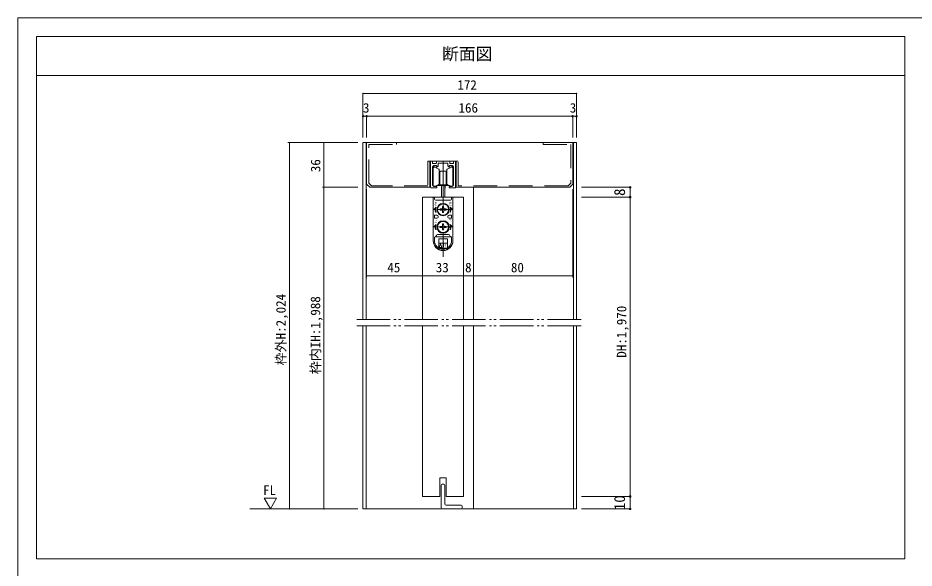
# Model space of a CAD drawing. Units: millimetres on the paper, enlarged 10 times, with parts at other scales. Extents: x -1985 to 2015, y -1370 to 1400.
# Drawn here: x -1985 to 420, y -78 to 1400 of the extents above; entities that cross this region are included whole.
import ezdxf
from ezdxf.enums import TextEntityAlignment as Align

# ---------------------------------------------------------------- set-up
doc = ezdxf.new("R2010")
doc.units = ezdxf.units.MM
doc.header["$LTSCALE"] = 10
doc.header["$PDMODE"] = 32
doc.header["$PDSIZE"] = 4
for name, pattern in [('DOUBLE_CHAIN2', [12.8, 9, -1, 0.6, -0.6, 0.6, -1]), ('USER1', [19.05, 12.7, -6.35]), ('USER2', [9.525, 6.35, -3.175]), ('USER3', [31.75, 15.875, -3.175, 3.175, -3.175, 3.175, -3.175])]:
    doc.linetypes.add(name, pattern=pattern)
for name, color, linetype, lineweight in [('1-1_0', 7, 'Continuous', 20), ('2-0', 4, 'Continuous', 20), ('2-1', 7, 'Continuous', 9)]:
    doc.layers.add(name, color=color, linetype=linetype, lineweight=lineweight)
doc.styles.add('ＭＳ ゴシック', font='')
doc.styles.get('ＭＳ ゴシック').set_extended_font_data('MS Gothic')

msp = doc.modelspace()

# ---------------------------------------------------------------- linework, layer by layer
at = {"layer": '1-1_0'}
for p, q in [((-1935, 1350), (395, 1350)), ((-1935, 1350), (395, 1350)), ((395, -52.5), (395, 1350)), ((395, 1350), (395, -52.5)), ((-1935, 1245), (395, 1245)), ((-1935, 1245), (395, 1245))]:
    msp.add_line(p, q, dxfattribs=at)
for points in [[(2015, -1370), (2015, 1400), (-1985, 1400), (-1985, -1370)], [(395, -52.5), (-1935, -52.5), (-1935, 1350)], [(395, -52.5), (-1935, -52.5), (-1935, 1350)]]:
    msp.add_lwpolyline(points, dxfattribs=at)
at = {"layer": '2-0', "lineweight": 9}
for p, q in [((-472.42, 945.28), (-341.93, 945.28)), ((-341.93, 945.28), (-341.93, 918.61)), ((-472.42, 918.61), (-341.93, 918.61)), ((-341.93, 114.79), (-472.42, 114.79)), ((-341.93, 114.79), (-341.93, 81.46)), ((-341.93, 81.46), (-472.42, 81.46))]:
    msp.add_line(p, q, dxfattribs=at)
at = {"layer": '2-0', "color": 7, "linetype": 'DOUBLE_CHAIN2'}
for p, q in [((-1075.75, 589.79), (-469.09, 589.79)), ((-1075.75, 573.12), (-469.09, 573.12))]:
    msp.add_line(p, q, dxfattribs=at)
at = {"layer": '2-0'}
for p in [(-1058.56, 1135.9), (-1049.09, 1135.9), (-496.27, 1135.9), (-485.75, 1135.38), (-341.93, 945.28), (-341.93, 918.61), (-341.93, 114.79), (-341.93, 81.46)]:
    msp.add_point(p, dxfattribs=at)
at = {"layer": '2-1', "color": 4}
for p, q in [((-1059.09, 1140.07), (-1059.09, 1197.37)), ((-485.75, 1197.37), (-1059.09, 1197.37)), ((-485.75, 1140.07), (-485.75, 1197.37)), ((-1059.09, 1078.61), (-1059.09, 1140.07)), ((-1049.09, 1135.9), (-1059.09, 1135.9)), ((-1049.09, 1078.61), (-1049.09, 1135.9)), ((-495.75, 1135.9), (-1049.09, 1135.9)), ((-495.75, 1135.9), (-485.75, 1135.9)), ((-495.75, 1078.61), (-495.75, 1135.9)), ((-485.75, 1078.61), (-485.75, 1140.07)), ((-1072.42, 1065.28), (-1260.4, 1065.28)), ((-1256.23, 1065.28), (-1256.23, 81.46)), ((-1072.42, 1065.28), (-1167.79, 1065.28)), ((-1163.62, 945.28), (-1163.62, 1065.28)), ((-1072.42, 945.28), (-1167.79, 945.28)), ((-1072.42, 945.28), (-1167.79, 945.28)), ((-1163.62, 945.28), (-1163.62, 81.46)), ((-1049.09, 940.28), (-1049.09, 702.89)), ((-495.75, 940.28), (-495.75, 702.89)), ((-341.93, 918.61), (-341.93, 114.79)), ((-899.09, 778.3), (-899.09, 702.89)), ((-899.09, 778.3), (-899.09, 702.89)), ((-789.09, 778.3), (-789.09, 702.89)), ((-789.09, 778.3), (-789.09, 702.89)), ((-899.09, 707.05), (-1049.09, 707.05)), ((-899.09, 707.05), (-789.09, 707.05)), ((-789.09, 707.05), (-495.75, 707.05)), ((-1072.42, 81.46), (-1362.79, 81.46)), ((-1072.42, 81.46), (-1167.79, 81.46))]:
    msp.add_line(p, q, dxfattribs=at)
at = {"layer": '2-1', "lineweight": 20}
for p, q in [((-1059.09, 1065.28), (-1059.09, 589.79)), ((-1049.09, 1065.28), (-1059.09, 1065.28)), ((-1050.75, 1065.28), (-1050.75, 589.79)), ((-1049.09, 1065.28), (-819.09, 1065.28)), ((-969.46, 1059.72), (-969.46, 1065.28)), ((-819.09, 1065.28), (-495.75, 1065.28)), ((-495.75, 1065.28), (-725.75, 1065.28)), ((-575.38, 1059.72), (-575.38, 1065.28)), ((-485.75, 1065.28), (-495.75, 1065.28)), ((-495.75, 953.61), (-495.75, 1065.28)), ((-494.09, 1065.28), (-494.09, 589.79)), ((-485.75, 1065.28), (-485.75, 589.79)), ((-879.22, 945.28), (-879.22, 1015.27)), ((-879.22, 1015.27), (-808.73, 1015.27)), ((-808.73, 1015.27), (-808.73, 945.28)), ((-803.17, 1015.27), (-808.73, 1015.27)), ((-1040.75, 945.28), (-879.22, 945.28)), ((-808.73, 945.28), (-504.09, 945.28)), ((-762.43, 945.28), (-762.43, 589.79)), ((-504.09, 945.28), (-495.75, 953.61)), ((-899.09, 918.61), (-899.09, 589.79)), ((-789.09, 918.61), (-899.09, 918.61)), ((-870.41, 918.61), (-870.41, 802.28)), ((-870.41, 918.61), (-817.74, 918.61)), ((-867.07, 918.61), (-867.07, 913.61)), ((-821.07, 918.61), (-821.07, 913.61)), ((-817.74, 918.61), (-817.74, 802.28)), ((-789.09, 918.61), (-789.09, 589.79)), ((-862.93, 891.94), (-869.07, 885.28)), ((-863.74, 910.28), (-824.41, 910.28)), ((-845.81, 887.01), (-845.69, 893.44)), ((-842.45, 893.44), (-845.69, 893.44)), ((-842.34, 887.01), (-842.45, 893.44)), ((-825.22, 891.94), (-819.07, 885.28)), ((-865.41, 885.28), (-869.07, 885.28)), ((-867.07, 870.28), (-867.07, 861.94)), ((-860.41, 870.28), (-867.07, 870.28)), ((-862.93, 878.61), (-864.34, 878.61)), ((-857.07, 866.94), (-857.07, 865.28)), ((-845.81, 887.01), (-852.24, 886.9)), ((-852.24, 886.9), (-852.24, 883.66)), ((-845.81, 883.54), (-852.24, 883.66)), ((-845.81, 883.54), (-845.69, 877.11)), ((-845.69, 877.11), (-842.45, 877.11)), ((-842.34, 883.54), (-842.45, 877.11)), ((-842.34, 887.01), (-835.91, 886.9)), ((-842.34, 883.54), (-835.91, 883.66)), ((-835.91, 883.66), (-835.91, 886.9)), ((-831.07, 866.94), (-831.07, 865.28)), ((-827.74, 870.28), (-821.07, 870.28)), ((-825.22, 878.61), (-823.81, 878.61)), ((-822.74, 885.28), (-819.07, 885.28)), ((-821.07, 870.28), (-821.07, 861.94)), ((-862.93, 845.28), (-869.07, 838.61)), ((-860.41, 861.94), (-867.07, 861.94)), ((-845.81, 840.34), (-845.69, 846.78)), ((-842.45, 846.78), (-845.69, 846.78)), ((-842.34, 840.34), (-842.45, 846.78)), ((-827.74, 861.94), (-821.07, 861.94)), ((-825.22, 845.28), (-819.07, 838.61)), ((-865.41, 838.61), (-869.07, 838.61)), ((-862.93, 831.94), (-864.34, 831.94)), ((-858.74, 818.61), (-829.41, 818.61)), ((-845.81, 840.34), (-852.24, 840.23)), ((-852.24, 840.23), (-852.24, 836.99)), ((-845.81, 836.88), (-852.24, 836.99)), ((-845.81, 836.88), (-845.69, 830.44)), ((-845.69, 830.44), (-842.45, 830.44)), ((-842.34, 836.88), (-842.45, 830.44)), ((-842.34, 840.34), (-835.91, 840.23)), ((-842.34, 836.88), (-835.91, 836.99)), ((-835.91, 836.99), (-835.91, 840.23)), ((-825.22, 831.94), (-823.81, 831.94)), ((-822.74, 838.61), (-819.07, 838.61)), ((-867.07, 802.28), (-867.07, 810.28)), ((-865.41, 811.94), (-822.74, 811.94)), ((-855.74, 806.94), (-832.41, 806.94)), ((-855.74, 782.46), (-855.74, 806.94)), ((-855.74, 795.28), (-832.41, 795.28)), ((-832.41, 782.46), (-832.41, 806.94)), ((-821.07, 802.28), (-821.07, 810.28)), ((-854.17, 781.61), (-833.98, 781.61)), ((-854.07, 783.61), (-850.74, 793.61)), ((-854.07, 783.61), (-847.41, 783.61)), ((-847.41, 783.61), (-850.74, 793.61)), ((-1050.75, 573.12), (-1050.75, 81.46)), ((-789.09, 573.12), (-789.09, 114.79)), ((-762.43, 573.12), (-762.43, 81.46)), ((-494.09, 573.12), (-494.09, 81.46)), ((-485.75, 573.12), (-485.75, 81.46)), ((-835.75, 164.79), (-852.42, 164.79)), ((-852.42, 114.79), (-852.42, 164.79)), ((-849.09, 84.46), (-849.09, 145.12)), ((-846.09, 148.12), (-842.09, 148.12)), ((-839.09, 145.12), (-839.09, 94.46)), ((-835.75, 114.79), (-835.75, 164.79)), ((-835.75, 114.79), (-789.09, 114.79)), ((-795.38, 81.46), (-846.09, 81.46)), ((-836.09, 91.46), (-795.38, 91.46)), ((-792.38, 84.46), (-792.38, 88.46))]:
    msp.add_line(p, q, dxfattribs=at)
at = {"layer": '2-1', "color": 6, "linetype": 'USER3', "lineweight": 18}
for p, q in [((-877.41, 945.27), (-877.41, 1013.61)), ((-875.74, 1015.27), (-874.07, 1015.27)), ((-872.41, 1013.61), (-872.41, 1010.27)), ((-862.07, 1010.27), (-862.07, 1013.61)), ((-826.07, 1013.61), (-826.07, 1010.27)), ((-815.74, 1010.27), (-815.74, 1013.61)), ((-814.07, 1015.27), (-812.41, 1015.27)), ((-810.74, 1013.61), (-810.74, 945.27)), ((-872.41, 998.61), (-872.41, 952.61)), ((-870.74, 1008.61), (-863.74, 1008.61)), ((-857.07, 1002.26), (-857.07, 1009.27)), ((-831.07, 1009.27), (-831.07, 1002.26)), ((-824.41, 1008.61), (-817.41, 1008.61)), ((-815.74, 952.61), (-815.74, 998.61)), ((-862.41, 943.61), (-875.74, 943.61)), ((-867.41, 947.61), (-861.74, 947.61)), ((-860.74, 946.61), (-860.74, 945.27)), ((-827.41, 945.27), (-827.41, 946.61)), ((-826.41, 947.61), (-820.74, 947.61)), ((-812.41, 943.61), (-825.74, 943.61))]:
    msp.add_line(p, q, dxfattribs=at)
at = {"layer": '2-1', "linetype": 'USER1', "lineweight": 20}
for p, q in [((-844.07, 1015.3), (-844.07, 758.61)), ((-826.07, 885.28), (-862.07, 885.28)), ((-826.07, 838.61), (-862.07, 838.61))]:
    msp.add_line(p, q, dxfattribs=at)
at = {"layer": '2-1', "linetype": 'USER2', "lineweight": 20}
for p, q in [((-803.17, 948.85), (-803.17, 1015.27)), ((-884.78, 948.85), (-1036.47, 948.85)), ((-508.37, 948.85), (-803.17, 948.85))]:
    msp.add_line(p, q, dxfattribs=at)
at = {"layer": '2-1', "color": 4, "lineweight": 18}
for p, q in [((-870.74, 949.44), (-870.74, 997.11)), ((-864.68, 998.43), (-855.01, 993.73)), ((-854.07, 992.23), (-854.07, 954.31)), ((-834.07, 992.23), (-834.07, 954.31)), ((-823.47, 998.43), (-833.14, 993.73)), ((-817.41, 949.44), (-817.41, 997.11)), ((-855.01, 952.82), (-864.68, 948.11)), ((-833.14, 952.82), (-823.47, 948.11))]:
    msp.add_line(p, q, dxfattribs=at)
at = {"layer": '2-1', "lineweight": 18}
for p, q in [((-870.41, 997.47), (-870.41, 997.89)), ((-869.43, 1000.25), (-867.56, 1002.12)), ((-866.38, 1002.61), (-864.07, 1002.61)), ((-860.74, 999.27), (-860.74, 996.52)), ((-851.07, 988.27), (-854.07, 988.27)), ((-852.74, 986.61), (-854.07, 985.27)), ((-852.74, 953.27), (-852.74, 986.61)), ((-851.07, 988.27), (-837.07, 988.27)), ((-837.07, 988.27), (-834.07, 988.27)), ((-834.07, 985.27), (-835.41, 986.61)), ((-835.41, 986.61), (-835.41, 953.27)), ((-827.41, 996.52), (-827.41, 999.27)), ((-824.07, 1002.61), (-821.77, 1002.61)), ((-820.59, 1002.12), (-818.72, 1000.25)), ((-817.74, 997.89), (-817.74, 997.47)), ((-827.22, 949.94), (-860.92, 949.94)), ((-854.07, 961.27), (-852.74, 959.94)), ((-837.07, 951.61), (-851.07, 951.61)), ((-835.41, 959.94), (-834.07, 961.27))]:
    msp.add_line(p, q, dxfattribs=at)
at = {"layer": '2-1', "color": 3, "lineweight": 18}
for p, q in [((-848.41, 918.61), (-848.41, 949.94)), ((-847.41, 949.61), (-840.74, 949.61)), ((-839.74, 949.94), (-839.74, 918.61)), ((-838.74, 948.27), (-838.74, 943.61))]:
    msp.add_line(p, q, dxfattribs=at)
at = {"layer": '2-1', "lineweight": 20}
for points in [[(-725.75, 1065.28), (-1049.09, 1065.28), (-1049.09, 953.61), (-1040.75, 945.28)], [(-1059.09, 573.12), (-1059.09, 81.46), (-485.75, 81.46)], [(-899.09, 573.12), (-899.09, 114.79), (-852.42, 114.79)]]:
    msp.add_lwpolyline(points, dxfattribs=at)
at = {"layer": '2-1', "linetype": 'USER2', "lineweight": 20}
for points in [[(-1036.47, 948.85), (-1043.53, 955.91), (-1043.53, 1059.72), (-969.46, 1059.72)], [(-575.38, 1059.72), (-501.31, 1059.72), (-501.31, 955.91), (-508.37, 948.85)], [(-879.22, 1015.27), (-884.78, 1015.27), (-884.78, 948.77)]]:
    msp.add_lwpolyline(points, dxfattribs=at)
at = {"layer": '2-1', "color": 6, "linetype": 'USER3', "lineweight": 18}
for points in [[(-860.41, 1015.27), (-844.07, 1015.27), (-827.74, 1015.27)], [(-856.07, 1010.27), (-845.07, 1010.27), (-844.07, 1011.27), (-843.07, 1010.27), (-832.07, 1010.27)], [(-858.57, 1001.39), (-862.41, 1003.61), (-867.41, 1003.61)], [(-820.74, 1003.61), (-825.74, 1003.61), (-829.57, 1001.39)]]:
    msp.add_lwpolyline(points, dxfattribs=at)
at = {"layer": '2-1', "color": 4}
msp.add_lwpolyline([(-1307.34, 81.46), (-1290.85, 110.14), (-1324.04, 110.14)], close=True, dxfattribs=at)
msp.add_lwpolyline([(-1307.34, 81.46), (-1290.85, 110.14), (-1324.04, 110.14)], close=True, dxfattribs=at)
msp.add_lwpolyline([(-1307.34, 81.46), (-1290.85, 110.14), (-1324.04, 110.14)], close=True, dxfattribs=at)
at = {"layer": '2-1', "lineweight": 20}
for centre, radius in [((-844.07, 885.28), 16.67), ((-844.07, 885.28), 15), ((-844.07, 838.61), 16.67), ((-844.07, 838.61), 15)]:
    msp.add_circle(centre, radius, dxfattribs=at)
at = {"layer": '2-1', "color": 4}
for centre, start, end in [((-1059.09, 1197.37), 0, 180), ((-1059.09, 1197.37), 0, 180), ((-1059.09, 1197.37), 180, 0), ((-1059.09, 1197.37), 180, 0), ((-485.75, 1197.37), 0, 180), ((-485.75, 1197.37), 0, 180), ((-485.75, 1197.37), 180, 0), ((-485.75, 1197.37), 180, 0), ((-1059.09, 1135.9), 0, 180), ((-1059.09, 1135.9), 180, 0), ((-1049.09, 1135.9), 0, 180), ((-1049.09, 1135.9), 0, 180), ((-1049.09, 1135.9), 180, 0), ((-1049.09, 1135.9), 180, 0), ((-495.75, 1135.9), 0, 180), ((-495.75, 1135.9), 0, 180), ((-495.75, 1135.9), 180, 0), ((-495.75, 1135.9), 180, 0), ((-485.75, 1135.9), 0, 180), ((-485.75, 1135.9), 180, 0), ((-1256.23, 1065.28), 90, 270), ((-1256.23, 1065.28), 270, 90), ((-1163.62, 1065.28), 90, 270), ((-1163.62, 1065.28), 270, 90), ((-1163.62, 945.28), 90, 270), ((-1163.62, 945.28), 90, 270), ((-1163.62, 945.28), 270, 90), ((-1163.62, 945.28), 270, 90), ((-1049.09, 707.05), 0, 180), ((-1049.09, 707.05), 180, 0), ((-899.09, 707.05), 0, 180), ((-899.09, 707.05), 0, 180), ((-899.09, 707.05), 180, 0), ((-899.09, 707.05), 180, 0), ((-789.09, 707.05), 0, 180), ((-789.09, 707.05), 0, 180), ((-789.09, 707.05), 180, 0), ((-789.09, 707.05), 180, 0), ((-495.75, 707.05), 0, 180), ((-495.75, 707.05), 180, 0), ((-1256.23, 81.46), 90, 270), ((-1256.23, 81.46), 270, 90), ((-1163.62, 81.46), 90, 270), ((-1163.62, 81.46), 270, 90)]:
    msp.add_arc(centre, 0.521, start, end, dxfattribs=at)
at = {"layer": '2-1', "color": 6, "linetype": 'USER3', "lineweight": 18}
for centre, radius, start, end in [((-875.74, 1013.61), 1.67, 90, 180), ((-874.07, 1013.61), 1.67, 0, 90), ((-870.74, 1010.27), 1.67, 180, 270), ((-863.74, 1010.27), 1.67, 270, 0), ((-860.41, 1013.61), 1.67, 90, 180), ((-856.07, 1009.27), 1, 90, 180), ((-832.07, 1009.27), 1, 360, 90), ((-827.74, 1013.61), 1.67, 0, 90), ((-824.41, 1010.27), 1.67, 180, 270), ((-817.41, 1010.27), 1.67, 270, 0), ((-814.07, 1013.61), 1.67, 90, 180), ((-812.41, 1013.61), 1.67, 0, 90), ((-867.41, 998.61), 5, 90, 180), ((-858.07, 1002.26), 1, 240, 360), ((-830.07, 1002.26), 1, 180, 300), ((-820.74, 998.61), 5, 0, 90), ((-875.74, 945.27), 1.67, 180, 270), ((-867.41, 952.61), 5, 180, 270), ((-862.41, 945.27), 1.67, 270, 0), ((-861.74, 946.61), 1, 0, 90), ((-826.41, 946.61), 1, 90, 180), ((-825.74, 945.27), 1.67, 180, 270), ((-820.74, 952.61), 5, 270, 0), ((-812.41, 945.27), 1.67, 270, 0)]:
    msp.add_arc(centre, radius, start, end, dxfattribs=at)
at = {"layer": '2-1', "color": 4, "lineweight": 18}
for centre, radius, start, end in [((-866.87, 993.94), 5, 64.05225, 140.70352), ((-855.74, 992.23), 1.67, 0.00001, 64.05226), ((-832.41, 992.23), 1.67, 115.94774, 179.99999), ((-821.28, 993.94), 5, 39.29648, 115.94775), ((-866.87, 952.61), 5, 219.29648, 295.94775), ((-855.74, 954.31), 1.67, 295.94774, 360), ((-832.41, 954.31), 1.67, 180, 244.05226), ((-821.28, 952.61), 5, 244.05225, 320.70352)]:
    msp.add_arc(centre, radius, start, end, dxfattribs=at)
at = {"layer": '2-1', "lineweight": 18}
for centre, radius, start, end in [((-867.07, 997.89), 3.33, 134.99991, 180), ((-866.38, 1000.94), 1.67, 90, 134.99991), ((-864.07, 999.27), 3.33, 0, 90), ((-851.07, 986.61), 1.67, 90, 180), ((-837.07, 986.61), 1.67, 0, 90), ((-824.07, 999.27), 3.33, 90, 180), ((-821.77, 1000.94), 1.67, 45, 90), ((-821.07, 997.89), 3.33, 360, 45), ((-851.07, 953.27), 1.67, 180, 270), ((-837.07, 953.27), 1.67, 270, 0)]:
    msp.add_arc(centre, radius, start, end, dxfattribs=at)
at = {"layer": '2-1', "color": 3, "lineweight": 18}
for centre, start, end in [((-847.41, 948.61), 90, 180), ((-840.74, 948.61), 0, 90), ((-839.74, 948.27), 0, 90), ((-839.74, 943.61), 270, 0)]:
    msp.add_arc(centre, 1, start, end, dxfattribs=at)
at = {"layer": '2-1', "lineweight": 20}
for centre, radius, start, end in [((-863.74, 913.61), 3.33, 180, 270), ((-844.07, 885.28), 20, 160.52878, 199.47122), ((-844.07, 885.28), 20, 340.52878, 19.47122), ((-824.41, 913.61), 3.33, 270, 0), ((-844.07, 885.28), 21.33, 180, 198.20996), ((-860.41, 866.94), 3.33, 0, 90), ((-827.74, 866.94), 3.33, 90, 180), ((-844.07, 885.28), 21.33, 341.79004, 0), ((-844.07, 838.61), 20, 160.52878, 199.47122), ((-860.41, 865.28), 3.33, 270, 0), ((-827.74, 865.28), 3.33, 180, 270), ((-844.07, 838.61), 20, 340.52878, 19.47122), ((-844.07, 838.61), 21.33, 180, 198.20996), ((-858.74, 815.28), 3.33, 90, 180), ((-829.41, 815.28), 3.33, 0, 90), ((-844.07, 838.61), 21.33, 341.79004, 0), ((-844.07, 802.28), 26.33, 180, 0), ((-844.07, 801.61), 26.33, 180, 0), ((-865.41, 810.28), 1.67, 90, 180), ((-844.07, 802.28), 23, 180, 0), ((-865.41, 815.28), 3.33, 270, 0), ((-822.74, 815.28), 3.33, 180, 270), ((-822.74, 810.28), 1.67, 0, 90), ((-846.09, 145.12), 3, 90, 180), ((-842.09, 145.12), 3, 0, 90), ((-846.09, 84.46), 3, 180, 270), ((-836.09, 94.46), 3, 180, 270), ((-795.38, 88.46), 3, 0, 90), ((-795.38, 84.46), 3, 270, 0)]:
    msp.add_arc(centre, radius, start, end, dxfattribs=at)

# ---------------------------------------------------------------- texts
at = {"layer": '1-1_0', "style": 'ＭＳ ゴシック'}
msp.add_text('断面図', height=32.99, dxfattribs=at).set_placement((-846.74, 1276.98), align=Align.BOTTOM_LEFT)
at = {"layer": '2-0', "color": 7, "style": 'ＭＳ ゴシック'}
for s, p in [('8', (-346.93, 921.94)), ('10', (-346.93, 78.12))]:
    msp.add_text(s, height=29.33, rotation=90, dxfattribs=at).set_placement(p, align=Align.BOTTOM_LEFT)
at = {"layer": '2-1', "style": 'ＭＳ ゴシック'}
for s, p in [('172', (-805.67, 1199.45)), ('3', (-1059.09, 1137.99)), ('166', (-802.64, 1137.99)), ('3', (-503.99, 1137.99)), ('45', (-993.64, 709.14)), ('33', (-863.64, 709.14)), ('8', (-784.92, 709.18)), ('80', (-661.97, 709.14)), ('FL', (-1327, 111.25)), ('FL', (-1327, 111.25)), ('FL', (-1327, 111.25))]:
    msp.add_text(s, height=25.66, dxfattribs=at).set_placement(p, align=Align.BOTTOM_LEFT)
for s, p in [('36', (-1165.71, 985.72)), ('枠外H:2,024', (-1258.74, 466.7)), ('枠内IH:1,988', (-1166.13, 443.04)), ('DH:1,970', (-344.43, 487.44))]:
    msp.add_text(s, height=25.66, rotation=90, dxfattribs=at).set_placement(p, align=Align.BOTTOM_LEFT)
for s, height, width, p in [('右', 7.33, 0.75, (-867.53, 894.96)), ('左', 7.33, 0.75, (-828.2, 894.96)), ('上', 7.33, 0.75, (-867.53, 848.29)), ('下', 7.33, 0.75, (-828.2, 848.29)), ('外す', 7.331, 0.55, (-846.03, 783.47))]:
    msp.add_text(s, height=height, dxfattribs=dict(at, width=width)).set_placement(p, align=Align.BOTTOM_LEFT)

doc.saveas('drawing.dxf')
